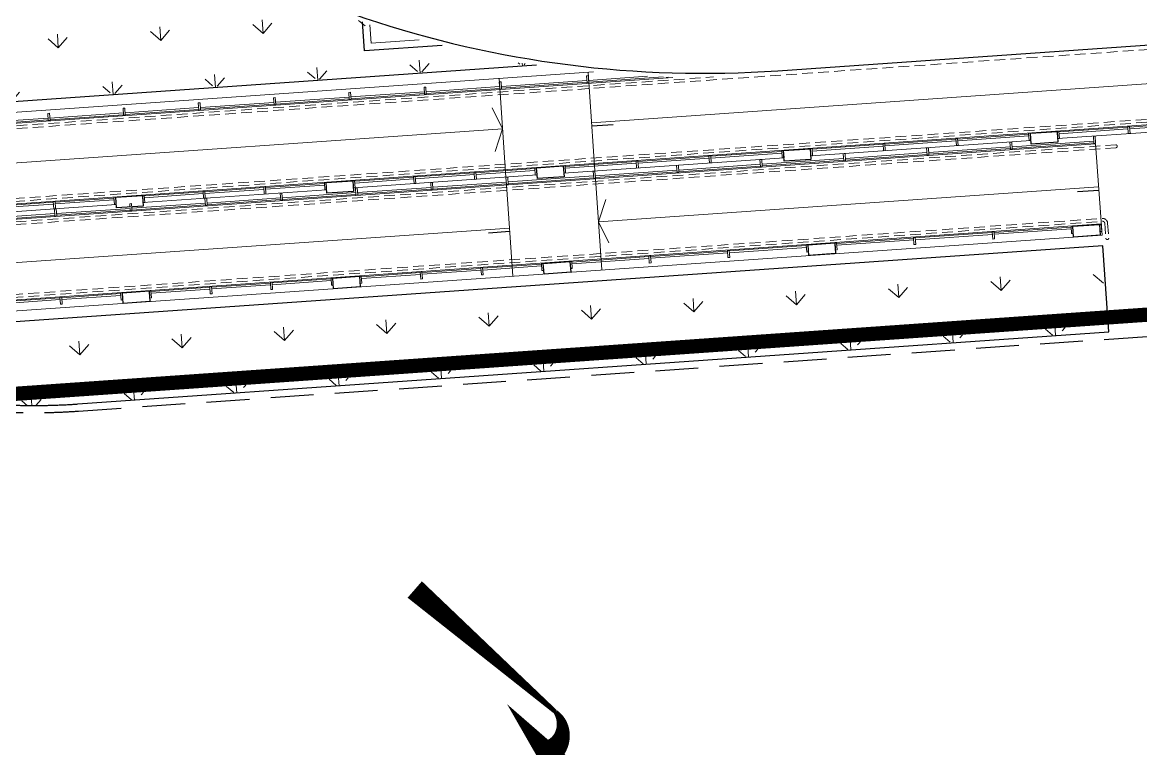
# Model space of a CAD drawing. Header units: millimetres. Extents: x 834681283 to 835686922, y 817551134 to 819407044.
# Drawn here: x 835539408 to 835555066, y 818105933 to 818116099 of the extents above; entities that cross this region are included whole.
import ezdxf
from ezdxf.xclip import XClip

# ---------------------------------------------------------------- set-up
doc = ezdxf.new("R2010")
doc.units = ezdxf.units.MM
doc.header["$LTSCALE"] = 1200
doc.header["$MEASUREMENT"] = 0
doc.header["$XCLIPFRAME"] = 0
for name, pattern in [('P01-MAGP-EVA-GREENERY$0$HIDDEN2', [0.1875, 0.125, -0.0625]), ('P01-MAGP-EVA-GREENERY$0$HIDDENX2', [0.75, 0.5, -0.25]), ('SITE BOUNDARY$0$PHANTOM', [2.5, 1.25, -0.25, 0.25, -0.25, 0.25, -0.25])]:
    doc.linetypes.add(name, pattern=pattern)
doc.layers.get('Defpoints').update_dxf_attribs({"color": 15})
for name, color, linetype in [('P01-MAAN-P-EVA$0$HATCH', 9, 'Continuous'), ('P01-MAGP-EVA-GREENERY$0$AR-FS-AR-EVA', 8, 'Continuous'), ('P01-MAGP-EVA-GREENERY$0$AR-LANDS_AR_MI_', 9, 'Continuous'), ('P01-MAGP-EVA-GREENERY$0$MVA_MARKING', 254, 'Continuous')]:
    doc.layers.add(name, color=color, linetype=linetype)
for name, color, linetype, lineweight in [('P01-MAGP-EVA-GREENERY$0$AR-HATCH_AR_', 8, 'Continuous', 13), ('P01-MAGP-EVA-GREENERY$0$AR-STAIR_AR_BS_MI_', 7, 'Continuous', 18), ('P01-MAGP-EVA-GREENERY$0$AR-WA-STEEL_AR_BS_MI_', 3, 'Continuous', 0), ('P01-MAGP-EVA-GREENERY$0$LI-FIT', 8, 'Continuous', 25), ('P01-MAGP-EVA-GREENERY$0$RLP340', 8, 'P01-MAGP-EVA-GREENERY$0$HIDDEN2', 5), ('P01-MAGP-P-RF$0$AR-PLANT_AR_BS_MI_', 4, 'Continuous', 25), ('SITE BOUNDARY$0$AR-SIMS_BL_400', 1, 'SITE BOUNDARY$0$PHANTOM', 140)]:
    doc.layers.add(name, color=color, linetype=linetype, lineweight=lineweight)

# ---------------------------------------------------------------- blocks, each defined once
blk = doc.blocks.new('P01-MAAN-P-EVA')
at = {"layer": 'P01-MAAN-P-EVA$0$HATCH', "ltscale": 0.1}
h = blk.add_hatch(dxfattribs=at)
h.set_pattern_fill('_USER', color=240, scale=1000, angle=45, pattern_type=0)
h.set_pattern_definition([(45, (305980.3518217802, 20741.31446480751), (-707.1067811865474, 707.1067811865476), [])])
edge = h.paths.add_edge_path()
edge.add_arc((835502969.2863741, 818186018.2890093), 4500.000000514357, 18.141599978340707, 95.30201113692448, ccw=False)
edge.add_line((835507245.5909805, 818187419.438151), (835513826.0775493, 818167335.8046902))
edge.add_line((835513826.0775493, 818167335.8046902), (835519853.4633521, 818081117.4387544))
edge.add_line((835519853.4633521, 818081117.4387544), (835555459.1113346, 818083606.571742))
edge.add_line((835555459.1113346, 818083606.571742), (835554354.3514569, 818076435.3517772))
edge.add_line((835554354.3514569, 818076435.3517772), (835558875.3514566, 818029487.351777))
edge.add_line((835558875.3514566, 818029487.351777), (835556388.3514566, 818026956.351777))
edge.add_line((835556388.3514566, 818026956.351777), (835549241.3514564, 818025790.3517774))
edge.add_line((835549241.3514564, 818025790.3517774), (835542188.4949411, 818025211.5165306))
edge.add_line((835542188.4949411, 818025211.5165306), (835547193.3051379, 818041026.450655))
edge.add_line((835547193.3051379, 818041026.450655), (835547200.5621599, 818060157.3228788))
edge.add_line((835547200.5621599, 818060157.3228788), (835535036.0601884, 818059317.3538945))
edge.add_line((835535036.0601884, 818059317.3538945), (835534275.2774451, 818070335.0740149))
edge.add_line((835534275.2774451, 818070335.0740149), (835535438.9628818, 818078697.4976777))
edge.add_line((835535438.9628818, 818078697.4976777), (835516606.1224432, 818077380.9244077))
edge.add_line((835516606.1224432, 818077380.9244077), (835515458.6835607, 818093794.3926522))
edge.add_line((835515458.6835607, 818093794.3926522), (835500714.3518218, 818090319.3144648))
edge.add_line((835500714.3518218, 818090319.3144648), (835485194.3518218, 818159526.3144648))
edge.add_line((835485194.3518218, 818159526.3144648), (835497824.3518218, 818169113.3144648))
edge.add_line((835497824.3518218, 818169113.3144648), (835508718.9404956, 818171681.2175134))
edge.add_line((835508718.9404956, 818171681.2175134), (835502553.4614518, 818190499.0355586))
blk = doc.blocks.new('12027_SITE')
at = {"layer": 'Defpoints'}
blk.add_lwpolyline([(835304.582671299, 818174.6602844), (835238.7346727839, 818170.0569365557, 0.4142135623665788), (835224.8822184259, 818154.1220908312), (835228.0692674862, 818108.5333565245, 0.4142135623822082), (835244.0041132107, 818094.6809021666), (835289.0681377341, 818097.831269449, 0.3152987003272162), (835307.727612541, 818112.9408523319), (835319.9754285933, 818155.6511053132, 0.5205671529366895), (835304.582671299, 818174.6602844)], format="xyb", close=True, dxfattribs=at)
blk = doc.blocks.new('SITE BOUNDARY')
at = {"layer": 'SITE BOUNDARY$0$AR-SIMS_BL_400', "ltscale": 3, "const_width": 0.2}
blk.add_lwpolyline([(835205.967713655, 818187.3215969054), (835227.4017731363, 818191.1423574201, 0.04919379695137301), (835256.6874020555, 818199.3961517689), (835258.8234410972, 818200.232073454), (835285.938085068, 818202.0513295376), (835285.9727178891, 818201.4156632093), (835309.2716431464, 818202.6718212748), (835309.2208451042, 818203.6140114499), (835336.548215934, 818205.4478256224), (835336.7910000669, 818204.998000004), (835338.0060000003, 818193.445), (835338.3870000002, 818177.043), (835337.6760000006, 818162.317), (835336.3740000002, 818150.7069999996), (835335.9430000004, 818146.5350000003), (835335.0780000007, 818138.0100000005), (835334.5610000003, 818125.5499999999), (835334.7450000006, 818110.3709999997), (835335.6156377018, 818097.3093875501), (835212.7614046936, 818088.7203368283)], format="xyb", close=True, dxfattribs=at)
blk = doc.blocks.new('P01-MAGP-P-RF')
at = {"layer": 'P01-MAGP-P-RF$0$AR-PLANT_AR_BS_MI_', "lineweight": 13}
blk.add_lwpolyline([(835319975.4285933, 818155651.1053132, 0.520567152926035), (835304582.671299, 818174660.2844), (835238734.6727839, 818170056.9365556, 0.4142135623714282), (835224882.2184259, 818154122.0908312), (835228069.2674862, 818108533.3565245, 0.4142135623739243), (835244004.1132107, 818094680.9021666), (835289068.137734, 818097831.269449, 0.3152987003235073), (835307727.6125411, 818112940.8523319)], format="xyb", close=True, dxfattribs=at)
blk = doc.blocks.new('P01-MAGP-EVA-GREENERY$0$ST-ARR')
at = {"color": 4}
blk.add_lwpolyline([(-305.5555555554456, -124.9999999999854), (5.820766091346741e-11, 1.455191522836685e-11), (305.5555555556202, -124.9999999999854)], dxfattribs=at)
blk = doc.blocks.new('P01-MAGP-EVA-GREENERY$0$RM1021')
blk.add_lwpolyline([(0.3015770063939271, -0.9398125670641093, 0, 1.82907311719786, 0), (-0.01613847602493479, -0.9398125670641093, 0.3048455195329767, 0.06096910390659534, 0.3869489501520032), (-0.3790254028208437, -1.270104429948333, 0.06096910390659534, 0.3048455195329767, 0), (-0.3790254028208437, -3.880524512244847, 0.3048455195329767, 0.3048455195329767, 0)], format="xyseb")
blk = doc.blocks.new('P01-MAGP-EVA-GREENERY$0$MVA_MARKING')
at = {"layer": 'P01-MAGP-EVA-GREENERY$0$MVA_MARKING', "xscale": 999.9999999999989, "yscale": 999.9999999999989, "zscale": 999.9999999999989, "rotation": 228.9989487767218}
blk.add_blockref('P01-MAGP-EVA-GREENERY$0$RM1021', (835241601.9284698, 818084587.1980125), dxfattribs=at)
blk = doc.blocks.new('P01-MAGP-EVA-GREENERY')
at = {"layer": 'P01-MAGP-EVA-GREENERY$0$AR-HATCH_AR_'}
h = blk.add_hatch(dxfattribs=at)
h.set_pattern_fill('GRASS', color=256, scale=40, style=0)
h.set_pattern_definition([(93.99896719781333, (0, 1.588186776101813e-22), (-766.7729180866883, 666.5697951775445), [190.5, -1246.3409792]), (48.99896719781343, (0, 1.588186776101813e-22), (-766.7729181779772, 666.5697952569036), [190.4999999999999, -825.5000000000007]), (138.9989671978134, (0, 1.588186776101813e-22), (-666.5697952569036, -766.7729181779772), [190.4999999999999, -825.5000000000002])])
edge = h.paths.add_edge_path()
edge.add_line((835226712.3012631, 818095250.383024), (835226860.797747, 818093126.2341262))
edge.add_arc((835233591.8629498, 818098794.8107725), 8799.99999705957, 220.1024574606251, 273.9989487778228)
edge.add_line((835234205.5588546, 818090016.2358716), (835248640.3368407, 818091025.3477428))
edge.add_line((835248640.3368416, 818091025.3477436), (835248556.025047, 818092231.380533))
edge.add_line((835248556.0250465, 818092231.3805327), (835229985.3496876, 818090933.1287972))
edge.add_line((835229985.3496884, 818090933.1287967), (835229770.7640165, 818094002.6420009))
edge.add_line((835229770.7640164, 818094002.6420014), (835249450.8811269, 818095378.4519004))
edge.add_line((835249450.8811263, 818095378.4519005), (835249425.4965401, 818095741.562455))
edge.add_line((835249425.4965396, 818095741.5624549), (835238220.6945225, 818094958.249334))
edge.add_line((835238220.6945231, 818094958.2493341), (835238144.4005833, 818096049.5862038))
edge.add_line((835238144.4005831, 818096049.5862038), (835226712.301263, 818095250.3830247))
h.paths.add_polyline_path([(835252255.8944081, 818095574.546012), (835250199.0551572, 818095430.7550569), (835250173.6705359, 818095793.8661071), (835252230.509788, 818095937.6570615)])
at = {"color": 4}
for p, q in [((835241701.3331646, 818093923.4662122), (835241402.0635669, 818093902.5447615)), ((835248501.908375, 818093005.48909), (835248202.6387756, 818092984.56764)), ((835240252.0431238, 818092428.7540342), (835239952.7735249, 818092407.8325835))]:
    blk.add_line(p, q, dxfattribs=at)
at = {"layer": 'P01-MAGP-EVA-GREENERY$0$AR-FS-AR-EVA', "linetype": 'P01-MAGP-EVA-GREENERY$0$HIDDENX2'}
blk.add_lwpolyline([(835224713.9505231, 818098168.1473783, 0.4143529350821796), (835234212.532674, 818089916.4793391), (835250971.6385103, 818091088.0811954), (835251390.067534, 818085102.689203), (835234630.9838523, 818083931.0889088, 0.4142138356435355), (835226373.3227178, 818074432.0794662)], format="xyb", dxfattribs=at)
at = {"layer": 'P01-MAGP-EVA-GREENERY$0$AR-LANDS_AR_MI_'}
blk.add_lwpolyline([(835226712.3012631, 818095250.383024), (835226860.797747, 818093126.2341273, 0.2396011373616461), (835234205.5588546, 818090016.2358716, -1.969648956462981e-11), (835248640.3368416, 818091025.3477436), (835248556.0250465, 818092231.3805327), (835229985.3496884, 818090933.1287967), (835229770.7640164, 818094002.6420014), (835249450.8811263, 818095378.4519005), (835249425.4965396, 818095741.5624549), (835238220.6945231, 818094958.2493341), (835238144.4005831, 818096049.5862038)], format="xyb", close=True, dxfattribs=at)
at = {"layer": 'P01-MAGP-EVA-GREENERY$0$AR-STAIR_AR_BS_MI_'}
for p, q in [((835238313.4772044, 818095064.9797139), (835238233.2781723, 818096212.1774528)), ((835229930.8599534, 818093863.4633695), (835252415.9901829, 818095435.3683544)), ((835230097.3593383, 818093718.7223774), (835252582.4895377, 818095290.6273606)), ((835248025.893183, 818094987.1156518), (835249112.1318684, 818095063.0531206)), ((835245803.5375463, 818094831.7537924), (835246889.7762312, 818094907.69127)), ((835246914.715364, 818094909.4347304), (835248000.9540503, 818094985.3721914)), ((835243581.1819082, 818094676.3919498), (835244667.4205945, 818094752.3294098)), ((835244692.3597277, 818094754.0728712), (835245778.5984133, 818094830.0103314)), ((835240102.0363258, 818094574.516527), (835240198.7631736, 818093190.8939997)), ((835240135.065081, 818094460.5424006), (835241332.1434833, 818094544.2285287)), ((835241348.9929646, 818094661.6895758), (835241445.7198076, 818093278.0671232)), ((835241357.082616, 818094545.9719899), (835242443.3214945, 818094621.9067)), ((835241358.8260783, 818094521.0328581), (835242445.0649574, 818094596.9675674)), ((835241398.5766577, 818093952.4230272), (835251374.2384307, 818094649.8053501)), ((835242470.0040904, 818094598.7110283), (835243556.2427757, 818094674.6484883)), ((835238027.7083704, 818094313.218132), (835239056.4476777, 818094385.1355884)), ((835239081.3868108, 818094386.8790501), (835240110.1259482, 818094458.7989402)), ((835239083.1302725, 818094361.9399201), (835240111.8694104, 818094433.8598087)), ((835240136.8085431, 818094435.6032696), (835241333.8869455, 818094519.2893977)), ((835235920.3514892, 818094165.8962948), (835236949.0907973, 818094237.813752)), ((835236974.0299299, 818094239.5572128), (835238002.7692375, 818094311.4746712)), ((835236975.7733922, 818094214.6180851), (835238004.5126996, 818094286.5355419)), ((835238029.4518325, 818094288.2790029), (835239058.19114, 818094360.1964585)), ((835231761.9440689, 818092707.3456147), (835251413.9891076, 818094081.194623)), ((835233812.9946088, 818094018.5744584), (835234841.7339163, 818094090.4919147)), ((835234866.6730485, 818094092.2353752), (835235895.412357, 818094164.1528338)), ((835234868.4165108, 818094067.2962486), (835235897.1558193, 818094139.2137063)), ((835235922.0949514, 818094140.9571673), (835236950.8342593, 818094212.8746235)), ((835231705.6377329, 818093871.2525578), (835233788.0554761, 818094016.8309973)), ((835231707.3811939, 818093846.3134328), (835233789.7989378, 818093991.8918719)), ((835233814.7380706, 818093993.6353328), (835234843.4773781, 818094065.5527884)), ((835247924.0805986, 818093730.9609325), (835250916.6133511, 818093940.165021)), ((835248931.8714024, 818093892.6363832), (835249896.130143, 818093960.0464622)), ((835248933.6148639, 818093867.6972563), (835249897.873605, 818093935.1073353)), ((835231722.1929728, 818093275.9625496), (835240151.6200092, 818093865.2501135)), ((835246524.190141, 818093724.318505), (835247518.7082746, 818093793.8439792)), ((835246525.9336025, 818093699.3793778), (835247520.4517362, 818093768.9048523)), ((835247942.6735295, 818093823.4828413), (835248906.9322692, 818093890.8929206)), ((835247944.4169912, 818093798.5437137), (835248908.6757311, 818093865.9537932)), ((835231776.9377791, 818092492.8690363), (835248456.2297264, 818093658.8967208)), ((835244466.6826761, 818093489.2587229), (835247549.9936076, 818093704.8089962)), ((835244485.2756073, 818093581.7806313), (835245479.7937412, 818093651.3061051)), ((835244487.0190697, 818093556.8415043), (835245481.5372033, 818093626.3669783)), ((835245504.7328739, 818093653.0495683), (835246499.251008, 818093722.5750419)), ((835245506.4763359, 818093628.1104412), (835246500.9944692, 818093697.6359148)), ((835246119.1380743, 818093535.6093274), (835247261.3502846, 818093615.4598346)), ((835247286.2894404, 818093617.2029631), (835248428.5016509, 818093697.0534704)), ((835247288.0329021, 818093592.2638323), (835248430.2451131, 818093672.1143386)), ((835248456.2297264, 818093658.8967211), (835248545.5643058, 818092381.0154815)), ((835241009.2847534, 818093247.556514), (835244092.5956857, 818093463.1067866)), ((835242047.3349525, 818093411.3473583), (835243041.8530855, 818093480.8728327)), ((835242049.0784143, 818093386.4082305), (835243043.5965474, 818093455.9337057)), ((835243066.7922182, 818093482.6162951), (835244061.310352, 818093552.1417694)), ((835243068.5356799, 818093457.677168), (835244063.0538136, 818093527.2026417)), ((835243784.835342, 818093372.4220556), (835244927.0475519, 818093452.2725635)), ((835244951.9867079, 818093454.0156915), (835246094.1989183, 818093533.8661993)), ((835244953.73017, 818093429.0765601), (835246095.942381, 818093508.9270674)), ((835246120.8815368, 818093510.6701959), (835247263.0937469, 818093590.5207036)), ((835239779.5356513, 818093252.8084487), (835240603.9128766, 818093310.4395912)), ((835241027.8776859, 818093340.0784212), (835242022.3958197, 818093409.6038953)), ((835241029.621148, 818093315.1392945), (835242024.1392816, 818093384.6647682)), ((835241450.5321844, 818093209.2347542), (835242592.744394, 818093289.085262)), ((835242617.6839753, 818093290.8284199), (835243759.8961858, 818093370.6789277)), ((835242619.4274368, 818093265.8892889), (835243761.6396482, 818093345.7397959)), ((835243786.5788037, 818093347.4829249), (835244928.791014, 818093427.3334317)), ((835238062.3105724, 818093041.5373671), (835240635.1977642, 818093221.4045773)), ((835238080.903801, 818093134.059295), (835238905.2805979, 818093191.690412)), ((835238082.6472633, 818093109.1201675), (835238907.0240598, 818093166.7512851)), ((835238930.21973, 818093193.4338744), (835239754.5965186, 818093251.0649861)), ((835238931.9631926, 818093168.4947474), (835239756.3399804, 818093226.1258591)), ((835239781.2791132, 818093227.8693211), (835240605.6563386, 818093285.5004643)), ((835240228.5146289, 818093123.8054525), (835241425.5930312, 818093207.4915814)), ((835240230.2580909, 818093098.8663217), (835241427.336493, 818093182.5524503)), ((835241452.2756461, 818093184.2956234), (835242594.4878565, 818093264.1461303)), ((835241453.3212723, 818093169.3324659), (835241542.655851, 818091891.4512242)), ((835235115.3363913, 818092835.51822), (835237688.2235814, 818093015.3854296)), ((835235133.9294713, 818092928.040137), (835235958.3064154, 818092985.6712643)), ((835235983.2455479, 818092987.4147267), (835236807.6224847, 818093045.0458491)), ((835235984.9890099, 818092962.4755998), (835236809.3659465, 818093020.1067215)), ((835236832.5616174, 818093046.7893109), (835237656.9385458, 818093104.4204333)), ((835236834.3050792, 818093021.8501846), (835237658.6820078, 818093079.4813064)), ((835238121.1579183, 818092976.481184), (835239149.8972259, 818093048.3986412)), ((835238122.9013804, 818092951.542055), (835239151.6406877, 818093023.459511)), ((835239174.8363582, 818093050.1421027), (835240203.5754964, 818093122.0619917)), ((835239176.5798206, 818093025.2029722), (835240205.318958, 818093097.1228609)), ((835240206.3646388, 818093082.1593441), (835240295.6992174, 818091804.2781014)), ((835248498.4214666, 818093055.3673568), (835241495.51285, 818092565.8054152)), ((835233036.2712177, 818092781.3955649), (835233860.648154, 818092839.0266869)), ((835233885.5872866, 818092840.770149), (835234709.9642156, 818092898.4012754)), ((835233887.3307488, 818092815.8310225), (835234711.7076776, 818092873.4621483)), ((835234960.1225966, 818092755.4984274), (835235988.8619041, 818092827.4158858)), ((835235135.6729331, 818092903.1010097), (835235960.0498773, 818092960.7321373)), ((835236013.801037, 818092829.1593463), (835237042.5403446, 818092901.0768046)), ((835236015.5444988, 818092804.2202187), (835237044.2838066, 818092876.1376762)), ((835237067.4794775, 818092902.8202657), (835238096.2187858, 818092974.7377234)), ((835237069.2229394, 818092877.8811378), (835238097.9622476, 818092949.7985939)), ((835232168.3622093, 818092629.4990724), (835234741.2494003, 818092809.3662826)), ((835232852.7657181, 818092608.1765563), (835233881.5050237, 818092680.0940497)), ((835233038.0146796, 818092756.4564377), (835233862.3916166, 818092814.0875596)), ((835233906.444156, 818092681.8375106), (835234935.1834636, 818092753.754967)), ((835233908.1876178, 818092656.8983849), (835234936.9269258, 818092728.8158398)), ((835234961.8660585, 818092730.5593008), (835235990.6053661, 818092802.4767585)), ((835230269.2646027, 818091259.7237866), (835248534.6851512, 818092536.6356729)), ((835232854.50918, 818092583.2374309), (835233883.2484858, 818092655.1549238)), ((835230124.5236124, 818091093.2243924), (835248545.5643058, 818092381.0154815)), ((835240248.5562153, 818092478.6323006), (835231819.1291761, 818091889.3447744)), ((835245931.2547946, 818092339.5966221), (835247009.0409017, 818092414.9432527)), ((835245932.9982558, 818092314.6574951), (835247010.7843635, 818092390.0041255)), ((835247033.9800342, 818092416.6867156), (835248111.7661419, 818092492.0333463)), ((835247035.7234957, 818092391.7475888), (835248113.5096031, 818092467.0942192)), ((835243326.7781909, 818092157.5210372), (835244404.5642984, 818092232.8676672)), ((835243328.5216527, 818092132.5819101), (835244406.3077602, 818092207.9285402)), ((835244828.5295545, 818092262.5065297), (835245906.3156613, 818092337.8531595)), ((835244830.2730161, 818092237.5674027), (835245908.0591232, 818092312.9140325)), ((835241121.3277094, 818092003.3408504), (835242199.1138178, 818092078.6874816)), ((835241123.0711728, 818091978.4017237), (835242200.8572799, 818092053.748354)), ((835242224.0529504, 818092080.4309442), (835243301.839058, 818092155.7775748)), ((835242225.7964125, 818092055.4918174), (835243303.5825201, 818092130.8384479)), ((835239023.6693087, 818091856.6962725), (835239848.0460964, 818091914.3273845)), ((835239025.4127704, 818091831.7571455), (835239849.7895579, 818091889.3882568)), ((835239872.985229, 818091916.0708461), (835240697.3624545, 818091973.701989)), ((835239874.7286906, 818091891.1317198), (835240699.1059165, 818091948.7628622)), ((835236926.0111951, 818091710.0517104), (835237750.3881239, 818091767.6828313)), ((835236927.7546569, 818091685.1125827), (835237752.1315858, 818091742.7437043)), ((835238174.3533794, 818091797.3216932), (835238998.730176, 818091854.95281)), ((835238176.0968411, 818091772.3825661), (835239000.4736377, 818091830.013683)), ((835235227.37905, 818091591.3025354), (835236051.7559932, 818091648.9336624)), ((835235229.122511, 818091566.3634084), (835236053.4994556, 818091623.9945354)), ((835236076.695126, 818091650.6771251), (835236901.0720623, 818091708.3082466)), ((835236078.4385885, 818091625.7379973), (835236902.8155247, 818091683.3691204)), ((835233129.7207955, 818091444.6579622), (835233954.0977323, 818091502.289085)), ((835233131.4642574, 818091419.7188352), (835233955.8411939, 818091477.3499581)), ((835233979.0368645, 818091504.0325475), (835234803.4137936, 818091561.6636732)), ((835233980.7803265, 818091479.0934205), (835234805.1572558, 818091536.7245468))]:
    blk.add_line(p, q, dxfattribs=at)
at = {"layer": 'P01-MAGP-EVA-GREENERY$0$AR-STAIR_AR_BS_MI_', "ltscale": 0.15}
blk.add_line((835252323.2923995, 818096044.3876543), (835238313.4772044, 818095064.9797139), dxfattribs=at)
at = {"layer": 'P01-MAGP-EVA-GREENERY$0$AR-WA-STEEL_AR_BS_MI_', "color": 7}
for points in [[(835241334.5147504, 818094510.3090427), (835241359.453883, 818094512.0525056), (835241352.4800314, 818094611.8090802), (835241327.5408984, 818094610.0656171)], [(835242445.6927565, 818094587.987288), (835242470.6318892, 818094589.7307498), (835242463.6578448, 818094689.4900767), (835242438.7187121, 818094687.7466143)], [(835239058.8187598, 818094351.2187591), (835239083.7578926, 818094352.9622214), (835239076.7840406, 818094452.7187963), (835239051.8449079, 818094450.9753338)], [(835240112.4971951, 818094424.879741), (835240137.4363286, 818094426.6232033), (835240130.4624766, 818094526.379778), (835240105.5233433, 818094524.6363162)], [(835235897.7834514, 818094130.2358137), (835235922.7225842, 818094131.9792756), (835235915.748732, 818094231.7358501), (835235890.8095993, 818094229.9923872)], [(835236951.4618877, 818094203.8967959), (835236976.4010203, 818094205.640258), (835236969.427168, 818094305.3968326), (835236944.4880353, 818094303.6533699)], [(835238005.140324, 818094277.5577778), (835238030.0794567, 818094279.3012395), (835238023.105604, 818094379.0578135), (835237998.1664714, 818094377.3143518)], [(835233790.4265797, 818093982.9138501), (835233815.3657122, 818093984.6573129), (835233808.3918599, 818094084.413886), (835233783.4527274, 818094082.670423)], [(835234844.1050154, 818094056.5748314), (835234869.0441482, 818094058.3182936), (835234862.070296, 818094158.0748677), (835234837.1311632, 818094156.3314055)], [(835247525.0544767, 818093703.0655218), (835247549.9936095, 818093704.8089849), (835247543.0197611, 818093804.5655152), (835247518.0806284, 818093802.8220534)], [(835247924.0806003, 818093730.9609193), (835247949.0197325, 818093732.7043817), (835247942.045884, 818093832.4609123), (835247917.1067514, 818093830.71745)], [(835248430.8724958, 818093663.1339103), (835248455.8116286, 818093664.8773721), (835248448.8377761, 818093764.6339471), (835248423.8986436, 818093762.8904849)], [(835248913.2784736, 818093800.1144545), (835248938.2176063, 818093801.8579164), (835248931.2437571, 818093901.614447), (835248906.3046242, 818093899.8709853)], [(835245486.1399442, 818093560.5276622), (835245511.0790771, 818093562.2711245), (835245504.1052271, 818093662.0276548), (835245479.1660943, 818093660.2841926)], [(835246096.5697638, 818093499.9466387), (835246121.5088966, 818093501.690101), (835246114.535044, 818093601.4466757), (835246089.5959113, 818093599.7032139)], [(835246505.5972105, 818093631.7965927), (835246530.5363424, 818093633.5400549), (835246523.5624943, 818093733.2965856), (835246498.6233615, 818093731.553123)], [(835247263.72113, 818093581.5402744), (835247288.6602621, 818093583.2837367), (835247281.6864108, 818093683.0403113), (835247256.7472782, 818093681.2968491)], [(835243048.1992877, 818093390.0944045), (835243073.1384203, 818093391.8378673), (835243066.1645707, 818093491.5943972), (835243041.225438, 818093489.8509355)], [(835244067.6565537, 818093461.3633351), (835244092.5956867, 818093463.1067976), (835244085.6218375, 818093562.8633281), (835244060.6827048, 818093561.1198663)], [(835244466.682677, 818093489.2587321), (835244491.6218102, 818093491.0021944), (835244484.6479611, 818093590.7587242), (835244459.708828, 818093589.0152625)], [(835244929.4183968, 818093418.3530029), (835244954.3575295, 818093420.0964652), (835244947.3836777, 818093519.8530396), (835244922.4445451, 818093518.1095775)], [(835240610.2586304, 818093219.661148), (835240635.1977631, 818093221.4046102), (835240628.2239136, 818093321.1611409), (835240603.2847813, 818093319.4176785)], [(835241009.2847537, 818093247.5565448), (835241034.2238863, 818093249.300007), (835241027.2500371, 818093349.0565374), (835241002.3109045, 818093347.3130753)], [(835242028.7420201, 818093318.8254741), (835242053.6811529, 818093320.5689371), (835242046.7073041, 818093420.3254676), (835242021.7681719, 818093418.5820053)], [(835242595.115665, 818093255.1657311), (835242620.054797, 818093256.9091936), (835242613.0809457, 818093356.665768), (835242588.1418126, 818093354.9223053)], [(835243762.2670305, 818093336.7593668), (835243787.206163, 818093338.5028291), (835243780.2323105, 818093438.2594037), (835243755.2931781, 818093436.5159416)], [(835238062.310868, 818093041.5374376), (835238087.2500012, 818093043.2808995), (835238080.2761523, 818093143.0374302), (835238055.3370188, 818093141.2939677)], [(835238911.6267978, 818093100.9120082), (835238936.5659305, 818093102.65547), (835238929.5920815, 818093202.4120013), (835238904.6529493, 818093200.6685385)], [(835239760.9427192, 818093160.2865784), (835239785.8818519, 818093162.0300406), (835239778.908003, 818093261.786572), (835239753.9688703, 818093260.043109)], [(835240205.9467434, 818093088.1427934), (835240230.8858755, 818093089.8862559), (835240223.9120235, 818093189.6428307), (835240198.9728909, 818093187.8993688)], [(835241427.9642986, 818093173.5720947), (835241452.903431, 818093175.3155575), (835241445.9295789, 818093275.0721321), (835241420.990446, 818093273.3286691)], [(835235964.6526146, 818092894.8928791), (835235989.5917467, 818092896.636342), (835235982.6178977, 818092996.3928722), (835235957.6787649, 818092994.6494104)], [(835236813.9686836, 818092954.2674602), (835236838.9078162, 818092956.0109224), (835236831.9339672, 818093055.7674533), (835236806.9948344, 818093054.0239909)], [(835237663.2847451, 818093013.6420397), (835237688.2238779, 818093015.3855027), (835237681.2500286, 818093115.1420335), (835237656.3108964, 818093113.3985711)], [(835238098.5898708, 818092940.8208303), (835238123.5290034, 818092942.5642922), (835238116.5551515, 818093042.3208663), (835238091.6160189, 818093040.5774034)], [(835239152.2683066, 818093014.4818105), (835239177.2074393, 818093016.2252734), (835239170.2335873, 818093115.9818481), (835239145.2944545, 818093114.2383858)], [(835233866.9943506, 818092748.2483212), (835233891.9334834, 818092749.9917835), (835233884.959635, 818092849.7483145), (835233860.0205028, 818092848.0048523)], [(835234716.3104134, 818092807.622901), (835234741.2495455, 818092809.366364), (835234734.2756978, 818092909.1228949), (835234709.336565, 818092907.379432)], [(835235115.3365366, 818092835.5182981), (835235140.27567, 818092837.2617607), (835235133.3018202, 818092937.0182915), (835235108.362687, 818092935.2748291)], [(835235991.2329991, 818092793.4988651), (835236016.1721323, 818092795.2423282), (835236009.1982801, 818092894.9989024), (835235984.2591468, 818092893.2554394)], [(835237044.9114348, 818092867.159848), (835237069.8505683, 818092868.9033102), (835237062.8767154, 818092968.6598836), (835237037.9375827, 818092966.9164219)], [(835233883.8761275, 818092646.1769022), (835233908.8152602, 818092647.9203651), (835233901.8414074, 818092747.6769378), (835233876.9022747, 818092745.9334749)], [(835248517.1384695, 818092429.1502826), (835248542.0776021, 818092430.8937448), (835248535.1037526, 818092530.6502755), (835248510.1646198, 818092528.9068131)], [(835247015.3871049, 818092324.1648005), (835247040.3262377, 818092325.9082624), (835247033.3523885, 818092425.6647929), (835247008.4132565, 818092423.9213306)], [(835248118.1123459, 818092401.254886), (835248143.0514786, 818092402.9983476), (835248136.0776297, 818092502.754879), (835248111.1384974, 818092501.0114161)], [(835244410.910501, 818092142.0892315), (835244435.8496336, 818092143.8326937), (835244428.875784, 818092243.5892245), (835244403.9366515, 818092241.8457624)], [(835244809.9366227, 818092169.9846281), (835244834.8757561, 818092171.72809), (835244827.9019071, 818092271.4846206), (835244802.9627746, 818092269.741159)], [(835245912.6618636, 818092247.0747141), (835245937.6009963, 818092248.8181765), (835245930.6271474, 818092348.5747072), (835245905.6880151, 818092346.8312441)], [(835242205.4600186, 818091987.9090596), (835242230.3991516, 818091989.652522), (835242223.4253026, 818092089.4090523), (835242198.4861698, 818092087.6655904)], [(835243308.1852597, 818092064.9991459), (835243333.1243922, 818092066.7426074), (835243326.1505433, 818092166.499139), (835243301.2114109, 818092164.7556759)], [(835239854.3922952, 818091823.5489762), (835239879.3314278, 818091825.2924381), (835239872.3575803, 818091925.0489694), (835239847.4184475, 818091923.3055073)], [(835240703.7086533, 818091882.9235771), (835240728.6477863, 818091884.6670387), (835240721.6739388, 818091984.4235698), (835240696.7348061, 818091982.680108)], [(835241102.7347765, 818091910.8189737), (835241127.6739091, 818091912.5624359), (835241120.7000617, 818092012.3189669), (835241095.7609289, 818092010.5755045)], [(835237756.7343228, 818091676.904438), (835237781.6734548, 818091678.6479), (835237774.6996071, 818091778.404431), (835237749.7604747, 818091776.660969)], [(835238155.7604455, 818091704.7998351), (835238180.6995783, 818091706.543297), (835238173.7257297, 818091806.2998283), (835238148.7865969, 818091804.556366)], [(835239005.0763749, 818091764.1744055), (835239030.0155071, 818091765.917868), (835239023.0416594, 818091865.6743988), (835238998.1025267, 818091863.9309366)], [(835234809.7599913, 818091470.8852994), (835234834.6991241, 818091472.6287618), (835234827.7252754, 818091572.3852931), (835234802.7861425, 818091570.6418308)], [(835235208.786113, 818091498.7806962), (835235233.7252467, 818091500.5241578), (835235226.7513981, 818091600.2806897), (835235201.8122655, 818091598.5372274)], [(835236058.1021913, 818091558.1552783), (835236083.0413238, 818091559.8987399), (835236076.0674754, 818091659.6552713), (835236051.1283433, 818091657.9118085)], [(835236907.4182612, 818091617.5298582), (835236932.3573934, 818091619.2733206), (835236925.3835455, 818091719.0298514), (835236900.444413, 818091717.2863891)], [(835233960.443929, 818091411.5107191), (835233985.3830619, 818091413.2541814), (835233978.4092135, 818091513.0107126), (835233953.470081, 818091511.2672504)]]:
    blk.add_lwpolyline(points, close=True, dxfattribs=at)
at = {"layer": 'P01-MAGP-EVA-GREENERY$0$AR-WA-STEEL_AR_BS_MI_', "color": 7, "linetype": 'P01-MAGP-EVA-GREENERY$0$HIDDEN2', "ltscale": 0.3}
blk.add_lwpolyline([(835234937.5545636, 818092719.8378835), (835234962.4936961, 818092721.5813451), (835234955.519844, 818092821.33792), (835234930.580711, 818092819.5944577)], close=True, dxfattribs=at)
at = {"layer": 'P01-MAGP-EVA-GREENERY$0$LI-FIT'}
for points in [[(835247543.0197611, 818093804.5655149), (835247917.1067514, 818093830.71745), (835247927.5675237, 818093681.0826398), (835247553.4805329, 818093654.9307047)], [(835244085.6218379, 818093562.8633279), (835244459.7088282, 818093589.0152624), (835244470.1696002, 818093439.380452), (835244096.0826095, 818093413.2285175)], [(835240628.2239138, 818093321.1611407), (835241002.3109045, 818093347.3130753), (835241012.7716763, 818093197.6782649), (835240638.6846865, 818093171.5263304)], [(835237681.2497313, 818093115.1420125), (835238055.3367218, 818093141.293947), (835238065.7974937, 818092991.6591364), (835237691.7105032, 818092965.5072014)], [(835234734.275548, 818092909.1228837), (835235108.3625386, 818092935.2748189), (835235118.8233105, 818092785.6400086), (835234744.7363199, 818092759.4880735)], [(835248136.0776297, 818092502.7548786), (835248510.1646198, 818092528.906813), (835248520.6253927, 818092379.2720029), (835248146.5384014, 818092353.1200683)], [(835244428.8757843, 818092243.5892245), (835244802.9627746, 818092269.741159), (835244813.4235468, 818092120.1063486), (835244439.3365562, 818092093.9544142)], [(835240721.6739386, 818091984.4235694), (835241095.7609291, 818092010.5755044), (835241106.221701, 818091860.9406943), (835240732.1347104, 818091834.7887591)], [(835237774.6996071, 818091778.4044307), (835238148.7865969, 818091804.556366), (835238159.2473696, 818091654.9215556), (835237785.1603785, 818091628.7696211)], [(835234827.7252752, 818091572.3852928), (835235201.8122656, 818091598.5372273), (835235212.2730373, 818091448.9024168), (835234838.186047, 818091422.7504823)]]:
    blk.add_lwpolyline(points, close=True, dxfattribs=at)
at = {"layer": 'P01-MAGP-EVA-GREENERY$0$RLP340'}
for p, q in [((835230204.5445422, 818093691.1301237), (835252589.9182397, 818095256.0612651)), ((835230207.3340794, 818093651.2275113), (835252592.707777, 818095216.1586521)), ((835231736.7623572, 818092780.7682414), (835251413.7465425, 818094156.3607124)), ((835231739.5518976, 818092740.8656285), (835251416.5360824, 818094116.4581008)), ((835231759.4272997, 818092456.5594798), (835248737.9888512, 818093643.5087136)), ((835231762.2168396, 818092416.6568668), (835248740.7783908, 818093603.6061018)), ((835230368.7785791, 818091341.8637272), (835248549.4060737, 818092612.8478407)), ((835230371.5681186, 818091301.9611149), (835248552.1956137, 818092572.9452298)), ((835248584.2147286, 818092545.1104145), (835248598.8597403, 818092335.6217049)), ((835248624.1173419, 818092547.8999406), (835248638.7623525, 818092338.4112452))]:
    blk.add_line(p, q, dxfattribs=at)
for centre, radius, start, end in [((835248739.3836151, 818093623.5574075), 19.99999999444573, 273.9989546044413, 93.99895460444132), ((835248554.2877688, 818092543.0182699), 70, 3.998947790881044, 93.99896823156158), ((835248554.2877686, 818092543.0182699), 30.00000000000003, 3.998947790881044, 93.99896823156158), ((835248618.8110468, 818092337.0164753), 20.00000019722088, 183.9989682315615, 3.998968231561556)]:
    blk.add_arc(centre, radius, start, end, dxfattribs=at)
at = {"layer": 'P01-MAGP-EVA-GREENERY$0$AR-STAIR_AR_BS_MI_', "rotation": 273.9989487419437}
blk.add_blockref('P01-MAGP-EVA-GREENERY$0$ST-ARR', (835240151.6200095, 818093865.2501135), dxfattribs=at)
at = {"layer": 'P01-MAGP-EVA-GREENERY$0$AR-STAIR_AR_BS_MI_', "xscale": -1.000000000000001, "rotation": 93.99894879423329}
blk.add_blockref('P01-MAGP-EVA-GREENERY$0$ST-ARR', (835241495.51285, 818092565.8054152), dxfattribs=at)
at = {"layer": 'P01-MAGP-EVA-GREENERY$0$MVA_MARKING', "rotation": 359.9999999999999}
blk.add_blockref('P01-MAGP-EVA-GREENERY$0$MVA_MARKING', (0, 1.588186776101813e-22), dxfattribs=at)

msp = doc.modelspace()

# ---------------------------------------------------------------- block references
ref = msp.add_blockref('12027_SITE', (305980.3518221378, 20741.31446456909), dxfattribs=dict(xscale=1000, yscale=1000, zscale=1000))
XClip(ref).set_block_clipping_path([(835171.4179906907, 818003.0079180738), (835380.9419443216, 818241.1415228392)])
ref = msp.add_blockref('SITE BOUNDARY', (305980.3518221378, 20741.31446456909), dxfattribs=dict(xscale=1000, yscale=1000, zscale=1000))
XClip(ref).set_block_clipping_path([(835171.4179906907, 818003.0079180738), (835381.5676709538, 818003.0079180738), (835380.9419443216, 818241.1415228392), (835171.4179906907, 818241.1415228392)])
ref = msp.add_blockref('P01-MAGP-EVA-GREENERY', (305980.3518218994, 20741.31446480751))
XClip(ref).set_block_clipping_path([(835304579.184374, 818174710.1626656), (835305796.165823, 818174873.3149368), (835307662.0338197, 818174689.8070786), (835310520.3633885, 818174065.1796945), (835313081.8681743, 818173026.565997), (835315581.7919986, 818171259.1109881), (835317651.2761323, 818169000.3924677), (835319046.8494221, 818167007.0337248), (835320133.4085228, 818164236.8954862), (835320669.2049217, 818161588.339545), (835320843.1778568, 818158211.368624), (835320023.4914253, 818155637.3225639), (835307775.6753732, 818112927.0695825), (835307486.5656325, 818111403.7745718), (835306472.3023188, 818108849.5676203), (835303557.4701333, 818104111.4948183), (835299124.0129836, 818101088.6384549), (835297415.7114913, 818099718.8653644), (835294427.9237889, 818098869.5449544), (835299696.7221286, 818083540.2194344), (835299696.7221286, 818003007.9180738), (835381567.6709538, 818003007.9180738), (835381567.6709538, 818241141.5228392), (835171417.9906907, 818241141.5228392), (835171417.9906907, 818003007.9180738), (835299646.7221286, 818003007.9180738), (835299646.7221286, 818083531.8665625), (835294380.6194693, 818098853.3491247), (835289071.6246588, 818097781.3911836), (835244007.6001352, 818094631.0239012), (835243402.3726704, 818094599.0591453), (835242636.0318141, 818094583.6296563), (835241827.5000405, 818094619.5304664), (835240278.7908783, 818094803.1013474), (835238615.9808831, 818095198.6516088), (835236837.1062446, 818095894.4355551), (835235914.818166, 818096333.9795084), (835235308.0351869, 818096662.1879468), (835233986.3356233, 818097536.8864938), (835232722.909551, 818098548.7006296), (835231238.5995908, 818100145.3524557), (835230243.8710234, 818101523.0034088), (835229459.3735335, 818102997.1350085), (835228749.5628562, 818104567.991932), (835228038.0088664, 818107442.8705243), (835228019.3892208, 818108529.8695997), (835224832.3401604, 818154118.6039063), (835224786.1936965, 818154547.7584285), (835224773.2807815, 818155026.8918852), (835224783.5408298, 818155896.2038279), (835224816.9600604, 818156261.0471077), (835224880.3945836, 818156930.3651428), (835224980.8038678, 818157693.5020338), (835225188.0995655, 818158657.4187651), (835225368.2602261, 818159369.90378), (835225838.1759521, 818160711.976452), (835226139.2108691, 818161405.4137219), (835226545.7954304, 818162235.3437661), (835227243.4511546, 818163421.3939792), (835227831.7674248, 818164241.3849411), (835228201.1016024, 818164708.4587804), (835228901.1138991, 818165512.979474), (835229693.714691, 818166280.4427017), (835231339.2155919, 818167719.4297662), (835233198.9440969, 818168772.0604982), (835234724.5905447, 818169505.6878428), (835236291.5872612, 818169941.2428173), (835238731.1858591, 818170106.814821)])
msp.add_blockref('P01-MAGP-P-RF', (305980.3518218994, 20741.31446480751))

# ---------------------------------------------------------------- next in the draw order: block references
msp.add_blockref('P01-MAAN-P-EVA', (2.384185791015625e-07, -2.384185791015625e-07))

doc.saveas('drawing.dxf')
